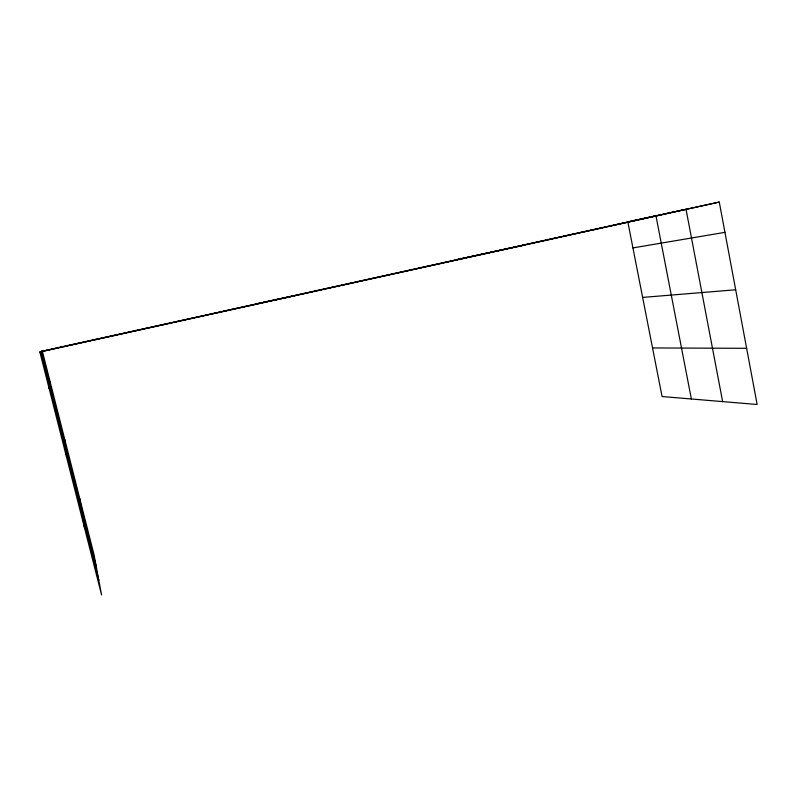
<?xml version="1.0" encoding="UTF-8"?>
<svg xmlns="http://www.w3.org/2000/svg" width="797" height="797" viewBox="0 0 797 797"><rect width="100%" height="100%" fill="white"/><g stroke="black" fill="none" stroke-linecap="round" stroke-linejoin="round"><path stroke-width="1.2" d="M49.115 388.458L50.042 381.504M39.85 352.015L42.291 350.979L94.086 555.021L101.568 594.921L39.85 352.015L719.273 202.079L757.15 404.497L662.068 396.537L627.827 221.855L719.273 202.079M456.004 259.742L524.117 245.147M258.198 303.368L295.149 295.677M632.928 247.907L724.941 232.345M642.641 297.42L735.681 289.779M652.544 347.95L746.64 348.309M96.347 567.075L41.564 351.298L655.951 215.768L691.368 398.988M98.798 580.166L40.757 351.636L686.028 209.272L722.64 401.608M79.71 498.394L84.482 527.684M64.736 439.406L66.649 457.498"/></g></svg>
